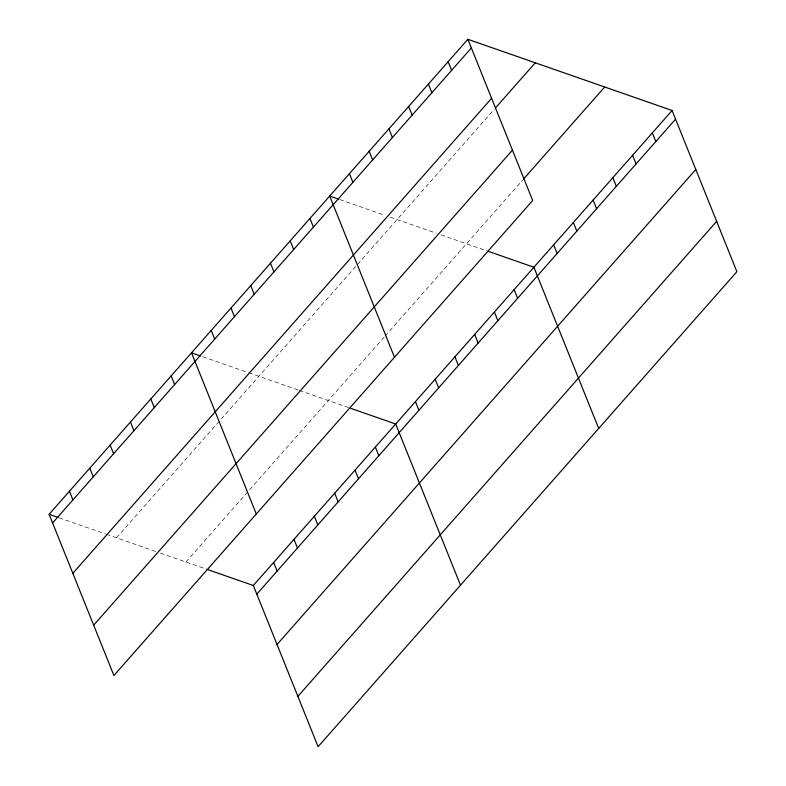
<?xml version="1.0" encoding="UTF-8"?>
<svg xmlns="http://www.w3.org/2000/svg" width="786" height="786" viewBox="0 0 786 786"><rect width="100%" height="100%" fill="white"/><g stroke="black" fill="none" stroke-linecap="round" stroke-linejoin="round"><path stroke-width="0.59" stroke-dasharray="3.93 2.95" d="M116.495 537.801L356.009 266.12M357.591 264.332L494.207 109.372M185.928 562.01L384.374 336.909M385.169 336.015L522.572 180.151M339.798 199.575L384.718 215.236M390.337 217.201L436.417 233.265M441.044 234.876L487.841 251.186M202.729 356.726L247.649 372.387M248.769 372.77L298.228 390.013M299.378 390.416L350.772 408.337M59.215 517.836L105.265 533.89M106.395 534.274L155.844 551.517M160.472 553.128L208.388 569.84"/><path stroke-width="1.18" d="M467.886 39.3L532.682 200.499L113.911 675.508L49.115 514.309L467.886 39.3L672.089 110.492L736.885 271.691L318.114 746.7L253.318 585.501L208.388 569.84M52.593 522.965L471.364 47.956M72.833 573.308L491.604 98.299M495.789 107.584L535.266 62.792M93.681 625.175L512.452 150.165M523.358 179.257L604.699 87M253.318 585.501L672.089 110.492M256.796 594.157L675.567 119.148M277.036 644.5L695.807 169.491M297.884 696.357L716.655 221.347M338.678 199.182L329.688 196.058L394.493 357.257M488.971 251.579L533.89 267.24L598.696 428.439M200.479 355.94L191.499 352.806L256.295 514.005M350.772 408.337L395.692 423.998L460.498 585.197M49.115 514.309L58.095 517.443M652.341 132.883L655.829 141.539M632.602 155.274L636.08 163.94M612.864 177.675L616.342 186.331M593.116 200.066L596.594 208.722M573.377 222.458L576.855 231.113M553.629 244.849L557.117 253.505M448.138 61.691L451.626 70.357M514.152 289.641L517.63 298.297M428.399 84.082L431.878 92.748M494.404 312.032L497.892 320.688M408.661 106.483L412.139 115.139M474.665 334.423L478.143 343.079M388.913 128.875L392.401 137.53M454.927 356.815L458.405 365.48M369.174 151.266L372.652 159.922M435.179 379.206L438.667 387.871M349.436 173.657L352.914 182.323M415.44 401.607L418.918 410.263M309.949 218.449L313.427 227.105M375.354 447.067L378.832 455.723M290.201 240.84L293.689 249.496M355.017 470.136L358.495 478.802M270.463 263.231L273.941 271.887M334.679 493.215L338.157 501.871M250.724 285.623L254.202 294.288M230.976 308.024L234.464 316.679M314.331 516.284L317.819 524.94M211.238 330.415L214.716 339.071M293.993 539.353L297.472 548.019M273.656 562.432L277.134 571.088M171.151 375.875L174.639 384.541M150.814 398.954L154.292 407.61M130.476 422.023L133.954 430.679M110.128 445.092L113.616 453.748M89.791 468.161L93.279 476.827M69.453 491.24L72.931 499.896"/></g></svg>
